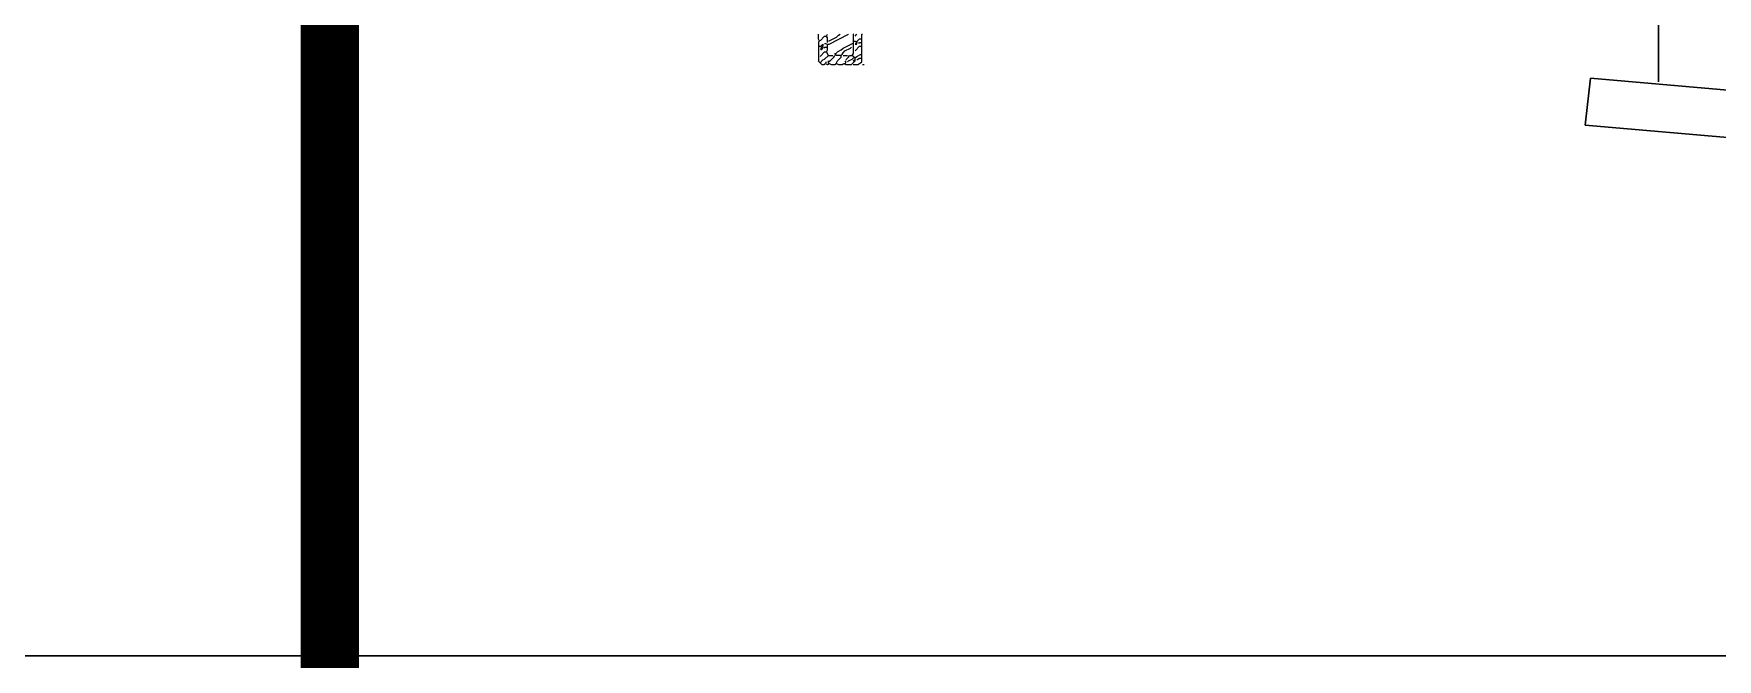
# Model space of a CAD drawing. Header units: millimetres. Extents: x -194958 to 83200, y -72620 to 64568.
# Drawn here: x 50700.5 to 50988.6, y 24499.4 to 24606.5 of the extents above; entities that cross this region are included whole.
import ezdxf

# ---------------------------------------------------------------- set-up
doc = ezdxf.new("R2010")
doc.units = ezdxf.units.MM
doc.header["$LTSCALE"] = 200
for name, color, linetype, lineweight in [('_GD-M-FP-Fhs', 1, 'Continuous', 30), ('_GD-M-FP-SprnDrnPipe', 30, 'Continuous', 30), ('VL-TEST-DRAIN VALVE', 7, 'Continuous', 20)]:
    doc.layers.add(name, color=color, linetype=linetype, lineweight=lineweight)

# ---------------------------------------------------------------- blocks, each defined once
blk = doc.blocks.new('0167-P-PH2-PL-3-109 Office Lvl-03040507&08$0$hode dra')
at = {"color": 251}
for p, q in [((-0.17545, 0.20906), (-0.48914, 0.18137)), ((-0.19381, 0.19915), (-0.48821, 0.17333)), ((-0.48914, 0.18137), (-0.48821, 0.17333)), ((-0.47658, 0.17399), (-0.47658, 0.16094))]:
    blk.add_line(p, q, dxfattribs=at)
blk = doc.blocks.new('G$C055760D6')
at = {"color": 251, "lineweight": 30, "elevation": 0}
blk.add_lwpolyline([(600, -675), (-600, -675), (-600, 0), (600, 0)], close=True, dxfattribs=at)
at = {"layer": '_GD-M-FP-Fhs', "color": 251, "xscale": -999.999999813906, "yscale": 999.9999998139062, "zscale": 999.9999998139064, "rotation": 180.0315716567086}
blk.add_blockref('0167-P-PH2-PL-3-109 Office Lvl-03040507&08$0$hode dra', (705.05, -402.5), dxfattribs=at)
blk = doc.blocks.new('A$Cab73a533')
at = {"color": 7}
for p, q in [((-77.04, 49.09, 0.01), (-77.04, 49.26, 0.01)), ((-77.04, 48.66, 0.01), (-76.95, 48.83, 0.01)), ((-77.04, 48.24, 0.01), (-77.04, 48.66, 0.01)), ((-77.04, 48.07, 0.01), (-76.7, 48.41, 0.01)), ((-76.95, 48.83, 0.01), (-76.78, 49.04, 0.01)), ((-76.78, 49.04, 0.01), (-74.24, 49.04, 0.01)), ((-76.7, 48.41, 0.01), (-76.36, 48.41, 0.01)), ((-76.7, 48.24, 0.01), (-76.53, 48.41, 0.01)), ((-76.7, 47.81, 0.01), (-76.53, 48.15, 0.01)), ((-76.61, 48.58, 0.01), (-76.53, 48.66, 0.01)), ((-76.53, 48.66, 0.01), (-76.44, 48.83, 0.01)), ((-76.53, 48.15, 0.01), (-76.36, 48.32, 0.01)), ((-76.44, 48.83, 0.01), (-76.44, 49, 0.01)), ((-76.36, 48.41, 0.01), (-76.44, 48.49, 0.01)), ((-76.36, 48.49, 0.01), (-76.28, 48.58, 0.01)), ((-76.36, 48.32, 0.01), (-76.19, 48.15, 0.01)), ((-76.28, 48.58, 0.01), (-76.11, 48.92, 0.01)), ((-76.19, 48.15, 0.01), (-76.02, 48.26, 0.01)), ((-76.19, 47.9, 0.01), (-76.19, 48.15, 0.01)), ((-76.11, 48.92, 0.01), (-76.11, 49, 0.01)), ((-76.02, 48.26, 0.01), (-74.24, 48.26, 0.01)), ((-75.77, 48.41, 0.01), (-75.34, 48.83, 0.01)), ((-75.51, 47.31, 0.01), (-75.07, 48.24, 0.01)), ((-75.34, 48.83, 0.01), (-75.34, 49, 0.01)), ((-75, 48.58, 0.01), (-75.17, 48.41, 0.01)), ((-75.17, 48.41, 0.01), (-75.17, 48.58, 0.01)), ((-75.17, 48.58, 0.01), (-75, 48.58, 0.01)), ((-75.09, 48.75, 0.01), (-75, 48.83, 0.01)), ((-75.07, 48.24, 0.01), (-75.09, 48.24, 0.01)), ((-75, 48.83, 0.01), (-75, 49, 0.01)), ((-74.92, 48.58, 0.01), (-75, 48.58, 0.01)), ((-75, 48.58, 0.01), (-74.92, 48.41, 0.01)), ((-74.92, 48.58, 0.01), (-74.67, 48.83, 0.01)), ((-74.92, 48.41, 0.01), (-74.92, 48.32, 0.01)), ((-74.67, 48.83, 0.01), (-74.67, 49, 0.01)), ((-74.41, 48.41, 0.01), (-74.24, 48.58, 0.01)), ((-74.24, 49.04, 0.01), (-74.24, 49.09, 0.01)), ((-74.24, 48.26, 0.01), (-74.24, 48.24, 0.01)), ((-77.04, 47.56, 0.01), (-77.04, 48.07, 0.01)), ((-76.95, 47.39, 0.01), (-77.04, 47.56, 0.01)), ((-77.04, 47.22, 0.01), (-76.95, 47.39, 0.01)), ((-77.04, 46.88, 0.01), (-77.04, 47.22, 0.01)), ((-76.95, 46.71, 0.01), (-77.04, 46.88, 0.01)), ((-77.04, 46.54, 0.01), (-76.95, 46.71, 0.01)), ((-76.95, 47.48, 0.01), (-76.87, 47.56, 0.01)), ((-76.95, 46.71, 0.01), (-76.87, 46.71, 0.01)), ((-76.87, 47.56, 0.01), (-76.7, 47.56, 0.01)), ((-76.87, 46.71, 0.01), (-76.7, 46.8, 0.01)), ((-76.78, 47.73, 0.01), (-76.7, 47.81, 0.01)), ((-76.7, 47.56, 0.01), (-76.78, 47.48, 0.01)), ((-76.7, 46.8, 0.01), (-76.36, 47.14, 0.01)), ((-76.61, 47.56, 0.01), (-76.36, 47.81, 0.01)), ((-76.36, 47.81, 0.01), (-76.19, 47.9, 0.01)), ((-76.36, 47.14, 0.01), (-76.19, 47.14, 0.01)), ((-76.19, 47.31, 0.01), (-76.19, 47.73, 0.01)), ((-76.19, 47.14, 0.01), (-76.11, 47.22, 0.01)), ((-76.19, 47.14, 0.01), (-76.19, 46.63, 0.01)), ((-76.19, 46.63, 0.01), (-76.02, 46.54, 0.01)), ((-76.11, 47.22, 0.01), (-75.94, 47.31, 0.01)), ((-76.02, 46.54, 0.01), (-76.02, 46.71, 0.01)), ((-75.94, 47.31, 0.01), (-75.77, 47.48, 0.01)), ((-75.94, 46.71, 0.01), (-75.85, 46.8, 0.01)), ((-75.85, 46.8, 0.01), (-75.68, 47.14, 0.01)), ((-75.77, 47.48, 0.01), (-75.51, 47.98, 0.01)), ((-75.68, 47.14, 0.01), (-75.51, 47.31, 0.01)), ((-75.51, 47.98, 0.01), (-75.43, 48.07, 0.01)), ((-75.17, 46.04, 0.01), (-74.22, 47.81, 0.01)), ((-74.84, 46.04, 0.01), (-74.5, 46.71, 0.01)), ((-74.5, 46.71, 0.01), (-74.33, 46.88, 0.01)), ((-74.33, 46.88, 0.01), (-74.24, 47.05, 0.01)), ((-74.22, 47.81, 0.01), (-74.24, 47.81, 0.01)), ((-77.04, 46.21, 0.01), (-77.04, 46.54, 0.01)), ((-76.95, 46.04, 0.01), (-77.04, 46.21, 0.01)), ((-77.04, 45.87, 0.01), (-76.95, 46.04, 0.01)), ((-76.95, 45.7, 0.01), (-77.04, 45.87, 0.01)), ((-77.04, 45.53, 0.01), (-76.95, 45.7, 0.01)), ((-77.04, 45.36, 0.01), (-77.04, 45.53, 0.01)), ((-76.7, 45.02, 0.01), (-77.04, 45.36, 0.01)), ((-76.95, 46.04, 0.01), (-76.87, 45.95, 0.01)), ((-76.87, 45.95, 0.01), (-76.7, 45.95, 0.01)), ((-76.87, 45.7, 0.01), (-76.78, 45.78, 0.01)), ((-76.87, 45.19, 0.01), (-76.61, 45.44, 0.01)), ((-76.78, 46.04, 0.01), (-76.36, 46.46, 0.01)), ((-76.7, 45.95, 0.01), (-76.78, 46.04, 0.01)), ((-75, 45.04, 0.01), (-76.7, 45.04, 0.01)), ((-76.7, 45.04, 0.01), (-76.7, 45.02, 0.01)), ((-76.61, 45.44, 0.01), (-76.53, 45.61, 0.01)), ((-76.53, 45.61, 0.01), (-76.19, 45.95, 0.01)), ((-76.36, 46.46, 0.01), (-76.19, 46.54, 0.01)), ((-76.28, 45.19, 0.01), (-75.85, 45.61, 0.01)), ((-76.19, 45.95, 0.01), (-76.19, 46.37, 0.01)), ((-76.19, 45.95, 0.01), (-75.85, 45.78, 0.01)), ((-75.85, 45.78, 0.01), (-75.68, 45.87, 0.01)), ((-75.85, 45.61, 0.01), (-75.85, 45.78, 0.01)), ((-75.68, 45.87, 0.01), (-75.17, 45.87, 0.01)), ((-75.68, 45.27, 0.01), (-75.51, 45.44, 0.01)), ((-75.51, 45.27, 0.01), (-75.68, 45.27, 0.01)), ((-75.51, 45.53, 0.01), (-75.43, 45.61, 0.01)), ((-75.51, 45.44, 0.01), (-75.34, 45.27, 0.01)), ((-75.34, 45.44, 0.01), (-75.51, 45.27, 0.01)), ((-75.43, 45.61, 0.01), (-75.43, 45.78, 0.01)), ((-75.34, 45.27, 0.01), (-75.17, 45.44, 0.01)), ((-75.17, 45.44, 0.01), (-75.34, 45.44, 0.01)), ((-75.34, 45.1, 0.01), (-75.34, 45.27, 0.01)), ((-75.17, 45.87, 0.01), (-75.17, 46.04, 0.01)), ((-75.09, 45.61, 0.01), (-75.09, 45.78, 0.01)), ((-75, 45.87, 0.01), (-74.58, 45.87, 0.01)), ((-74.84, 45.1, 0.01), (-75, 45.04, 0.01)), ((-74.84, 45.95, 0.01), (-74.84, 46.04, 0.01)), ((-74.84, 45.19, 0.01), (-74.41, 45.61, 0.01)), ((-74.67, 45.02, 0.01), (-74.84, 45.1, 0.01)), ((-74.24, 45.02, 0.01), (-74.67, 45.02, 0.01)), ((-74.58, 45.87, 0.01), (-74.41, 45.78, 0.01)), ((-74.41, 45.78, 0.01), (-74.24, 45.87, 0.01)), ((-74.41, 45.61, 0.01), (-74.41, 45.78, 0.01))]:
    blk.add_line(p, q, dxfattribs=at)

msp = doc.modelspace()

# ---------------------------------------------------------------- linework, layer by layer
at = {"layer": '_GD-M-FP-SprnDrnPipe', "const_width": 10, "elevation": 0}
msp.add_lwpolyline([(50751.21, 24665.41), (50751.21, 24233.59), (51188.65, 24233.59)], dxfattribs=at)

# ---------------------------------------------------------------- block references
at = {"layer": '_GD-M-FP-Fhs'}
msp.add_blockref('G$C055760D6', (50750, 25175), dxfattribs=at)
at = {"layer": 'VL-TEST-DRAIN VALVE', "xscale": -1.856606119983391, "yscale": 1.856606119983391, "zscale": 1.856606119983391, "rotation": 269.9999999999999}
msp.add_blockref('A$Cab73a533', (50751.21, 24744.24), dxfattribs=at)

doc.saveas('drawing.dxf')
